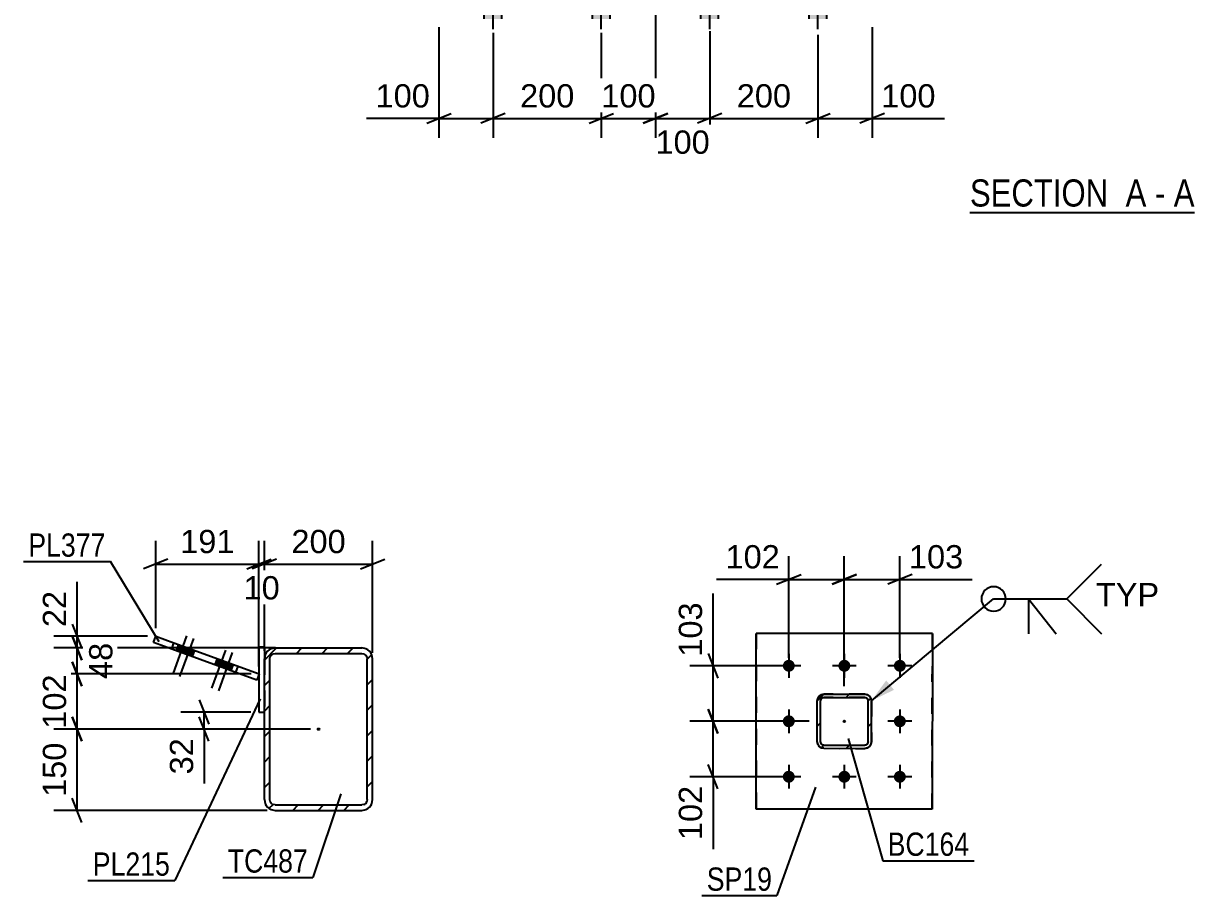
# Model space of a CAD drawing. Header units: millimetres. Extents: x 0 to 841, y 0 to 594.
# Drawn here: x 245.5 to 389.7, y 98 to 205.4 of the extents above; entities that cross this region are included whole.
import ezdxf

# ---------------------------------------------------------------- set-up
doc = ezdxf.new("R2010")
doc.units = ezdxf.units.MM
doc.linetypes.add('DXK_LINE_DOT2', pattern=[3.9198, 1.9599, -1.9599])
doc.linetypes.add('DXK_LINE_DOT3', pattern=[5.9187, 2.979, -0.9799, 0.9799, -0.9799])
doc.styles.add('Arial', font='ARIAL.TTF', dxfattribs={"height": 0.2})
doc.styles.add('Arial Narrow', font='ARIALN.TTF', dxfattribs={"height": 0.2})

# ---------------------------------------------------------------- blocks, each defined once
blk = doc.blocks.new('Unknown-284933679-17 - 2603')
at = {"color": 6, "linetype": 'Continuous'}
blk.add_line((362.03, 182.13), (389.68, 182.13), dxfattribs=at)
at = {"color": 0, "linetype": 'Continuous'}
for points in [[(380.14, 182.88), (380.14, 186.38), (362.03, 186.38), (362.03, 182.88)], [(383.75, 182.88), (383.75, 186.38), (381.19, 186.38), (381.19, 182.88)], [(386.07, 182.88), (386.07, 186.38), (384.8, 186.38), (384.8, 182.88)], [(389.68, 182.88), (389.68, 186.38), (387.12, 186.38), (387.12, 182.88)]]:
    blk.add_wipeout(points, dxfattribs=at)
at = {"color": 7, "linetype": 'Continuous', "style": 'Arial Narrow'}
for s, p in [('SECTION ', (362.03, 182.88)), ('A', (381.19, 182.88)), ('A', (387.12, 182.88)), ('-', (384.8, 182.88))]:
    blk.add_text(s, height=3.34, dxfattribs=at).set_placement(p)
blk = doc.blocks.new('Part-284933679-10092 - 10075')
at = {"linetype": 'Continuous'}
h = blk.add_hatch(dxfattribs=at)
h.set_pattern_fill('', scale=0.7, style=0, pattern_type=0)
h.set_pattern_definition([(45, (344.0302, 122.8123), (-1.57154, 1.57154), [])])
h.paths.add_polyline_path([(349.1, 122.81), (344.03, 122.81), (343.72, 122.75), (343.46, 122.58), (343.29, 122.32), (343.23, 122.01), (343.23, 116.95), (343.29, 116.64), (343.46, 116.38), (343.72, 116.21), (344.03, 116.15), (349.1, 116.14), (349.4, 116.21), (349.66, 116.38), (349.83, 116.64), (349.9, 116.94), (349.9, 122.01), (349.84, 122.32), (349.66, 122.58), (349.4, 122.75)])
h.paths.add_polyline_path([(349.47, 122.16), (349.5, 122.01), (349.5, 116.94), (349.47, 116.79), (349.38, 116.66), (349.25, 116.58), (349.1, 116.54), (344.03, 116.55), (343.88, 116.58), (343.75, 116.66), (343.66, 116.79), (343.63, 116.95), (343.63, 122.01), (343.66, 122.17), (343.75, 122.3), (343.88, 122.38), (344.03, 122.41), (349.1, 122.41), (349.25, 122.38), (349.38, 122.29)])
blk.add_hatch(color=246, dxfattribs=at).paths.add_polyline_path([(346.56, 119.38, -1), (346.56, 119.58, -1)])
at = {"color": 7, "linetype": 'DXK_LINE_DOT2'}
for p, q in [((343.72, 122.75), (344.03, 122.81)), ((349.1, 122.81), (344.03, 122.81)), ((349.1, 122.81), (349.4, 122.75)), ((349.4, 122.75), (349.4, 122.75)), ((343.23, 122.01), (343.29, 122.32)), ((343.23, 116.95), (343.23, 122.01)), ((343.66, 122.17), (343.63, 122.01)), ((343.63, 116.95), (343.63, 122.01)), ((343.75, 122.3), (343.66, 122.17)), ((343.88, 122.38), (343.75, 122.3)), ((344.03, 122.41), (343.88, 122.38)), ((349.1, 122.41), (344.03, 122.41)), ((349.25, 122.38), (349.1, 122.41)), ((349.38, 122.29), (349.25, 122.38)), ((349.47, 122.16), (349.38, 122.29)), ((349.5, 122.01), (349.47, 122.16)), ((349.5, 116.94), (349.5, 122.01)), ((349.84, 122.32), (349.84, 122.32)), ((349.84, 122.32), (349.9, 122.01)), ((349.9, 122.01), (349.9, 116.94)), ((343.29, 116.64), (343.23, 116.95)), ((343.63, 116.95), (343.66, 116.79)), ((343.66, 116.79), (343.75, 116.66)), ((349.38, 116.66), (349.47, 116.79)), ((349.47, 116.79), (349.5, 116.94)), ((349.9, 116.94), (349.84, 116.64)), ((344.03, 116.15), (343.72, 116.21)), ((343.75, 116.66), (343.88, 116.58)), ((343.88, 116.58), (344.03, 116.55)), ((344.03, 116.55), (349.1, 116.54)), ((344.03, 116.15), (349.1, 116.14)), ((349.1, 116.54), (349.25, 116.58)), ((349.4, 116.21), (349.1, 116.14)), ((349.25, 116.58), (349.38, 116.66))]:
    blk.add_line(p, q, dxfattribs=at)
at = {"color": 2, "linetype": 'Continuous'}
for p, q in [((344.03, 122.81), (343.72, 122.75)), ((344.03, 122.81), (344.03, 122.81)), ((344.03, 122.81), (349.1, 122.81)), ((349.1, 122.81), (349.1, 122.81)), ((349.4, 122.75), (349.1, 122.81)), ((343.29, 122.32), (343.23, 122.01)), ((343.23, 122.01), (343.23, 122.01)), ((343.23, 116.95), (343.23, 122.01)), ((343.63, 122.01), (343.66, 122.17)), ((343.63, 122.01), (343.63, 122.01)), ((343.63, 116.95), (343.63, 122.01)), ((343.66, 122.17), (343.75, 122.3)), ((343.75, 122.3), (343.88, 122.38)), ((343.88, 122.38), (344.03, 122.41)), ((344.03, 122.41), (344.03, 122.41)), ((344.03, 122.41), (349.1, 122.41)), ((349.1, 122.41), (349.1, 122.41)), ((349.1, 122.41), (349.25, 122.38)), ((349.25, 122.38), (349.38, 122.29)), ((349.38, 122.29), (349.47, 122.16)), ((349.47, 122.16), (349.5, 122.01)), ((349.5, 122.01), (349.5, 122.01)), ((349.5, 116.94), (349.5, 122.01)), ((349.9, 122.01), (349.84, 122.32)), ((349.9, 122.01), (349.9, 122.01)), ((349.9, 116.94), (349.9, 122.01)), ((343.23, 116.95), (343.23, 116.95)), ((343.23, 116.95), (343.29, 116.64)), ((343.63, 116.95), (343.63, 116.95)), ((343.66, 116.79), (343.63, 116.95)), ((343.75, 116.66), (343.66, 116.79)), ((349.47, 116.79), (349.38, 116.66)), ((349.5, 116.94), (349.47, 116.79)), ((349.5, 116.94), (349.5, 116.94)), ((349.83, 116.64), (349.9, 116.94)), ((349.9, 116.94), (349.9, 116.94)), ((343.72, 116.21), (344.03, 116.15)), ((343.88, 116.58), (343.75, 116.66)), ((344.03, 116.55), (343.88, 116.58)), ((344.03, 116.55), (344.03, 116.55)), ((344.03, 116.55), (349.1, 116.54)), ((344.03, 116.15), (344.03, 116.15)), ((344.03, 116.15), (349.1, 116.14)), ((349.25, 116.58), (349.1, 116.54)), ((349.1, 116.54), (349.1, 116.54)), ((349.1, 116.14), (349.4, 116.21)), ((349.1, 116.14), (349.1, 116.14)), ((349.38, 116.66), (349.25, 116.58))]:
    blk.add_line(p, q, dxfattribs=at)
at = {"color": 7, "linetype": 'DXK_LINE_DOT3'}
blk.add_line((346.56, 119.48), (346.56, 119.48), dxfattribs=at)
at = {"color": 246, "linetype": 'DXK_LINE_DOT2'}
blk.add_line((346.56, 119.48), (346.56, 119.48), dxfattribs=at)
at = {"color": 246, "linetype": 'Continuous'}
blk.add_circle((346.56, 119.48), 0.1, dxfattribs=at)
at = {"color": 7, "linetype": 'DXK_LINE_DOT2'}
for centre, start, end in [((344.03, 122.01), 112.4901, 157.4901), ((349.1, 122.01), 22.4901, 67.4901), ((344.03, 116.95), 202.4901, 247.4901), ((349.1, 116.94), 292.4901, 337.4901)]:
    blk.add_arc(centre, 0.8, start, end, dxfattribs=at)
at = {"color": 2, "linetype": 'Continuous'}
for centre, start, end in [((344.03, 122.01), 112.4901, 157.4901), ((349.1, 122.01), 22.4901, 67.4901), ((344.03, 116.95), 202.4901, 247.4901), ((349.1, 116.94), 292.4901, 337.4901)]:
    blk.add_arc(centre, 0.8, start, end, dxfattribs=at)
blk = doc.blocks.new('Part-284933679-10094 - 10075')
at = {"color": 2, "linetype": 'Continuous'}
for p, q in [((357.4, 130.31), (335.73, 130.31)), ((335.73, 130.31), (335.73, 130.31)), ((335.73, 108.65), (335.73, 130.31)), ((357.4, 130.31), (357.39, 108.64)), ((357.4, 130.31), (357.4, 130.31)), ((357.39, 108.64), (335.73, 108.65)), ((335.73, 108.65), (335.73, 108.65)), ((357.39, 108.64), (357.39, 108.64))]:
    blk.add_line(p, q, dxfattribs=at)
at = {"color": 7, "linetype": 'DXK_LINE_DOT2'}
for p, q in [((357.4, 130.31), (335.73, 130.31)), ((335.73, 130.31), (335.73, 108.65)), ((357.39, 108.64), (357.4, 130.31)), ((357.39, 108.64), (335.73, 108.65))]:
    blk.add_line(p, q, dxfattribs=at)
blk = doc.blocks.new('Bolt-284933679-10152 - 10075')
at = {"linetype": 'Continuous'}
for points in [[(340.37, 126.67), (340.43, 126.53), (340.46, 126.38), (340.46, 126.23), (340.42, 126.08), (340.36, 125.94), (340.27, 125.81), (340.15, 125.71), (340.02, 125.64), (339.87, 125.59), (339.72, 125.58), (339.57, 125.6), (339.42, 125.65), (339.29, 125.73), (339.18, 125.83), (339.09, 125.96), (339.03, 126.1), (339, 126.25), (339, 126.4), (339.04, 126.55), (339.1, 126.69), (339.19, 126.81), (339.31, 126.91), (339.44, 126.99), (339.59, 127.03), (339.74, 127.05), (339.89, 127.03), (340.04, 126.98), (340.17, 126.9), (340.28, 126.8)], [(347.21, 126.67), (347.27, 126.53), (347.29, 126.38), (347.29, 126.22), (347.26, 126.07), (347.19, 125.94), (347.1, 125.81), (346.99, 125.71), (346.85, 125.64), (346.71, 125.59), (346.55, 125.58), (346.4, 125.6), (346.26, 125.65), (346.12, 125.73), (346.01, 125.83), (345.92, 125.96), (345.86, 126.1), (345.83, 126.25), (345.84, 126.4), (345.87, 126.55), (345.94, 126.69), (346.03, 126.81), (346.14, 126.91), (346.28, 126.99), (346.42, 127.03), (346.58, 127.05), (346.73, 127.03), (346.87, 126.98), (347, 126.9), (347.12, 126.79)], [(354.04, 126.67), (354.1, 126.53), (354.13, 126.38), (354.13, 126.22), (354.09, 126.07), (354.03, 125.93), (353.94, 125.81), (353.82, 125.71), (353.69, 125.64), (353.54, 125.59), (353.39, 125.58), (353.23, 125.6), (353.09, 125.65), (352.96, 125.72), (352.85, 125.83), (352.76, 125.95), (352.7, 126.1), (352.67, 126.25), (352.67, 126.4), (352.7, 126.55), (352.77, 126.69), (352.86, 126.81), (352.98, 126.91), (353.11, 126.99), (353.26, 127.03), (353.41, 127.04), (353.56, 127.03), (353.71, 126.98), (353.84, 126.9), (353.95, 126.79)], [(340.37, 119.84), (340.43, 119.7), (340.46, 119.55), (340.46, 119.39), (340.42, 119.24), (340.36, 119.1), (340.27, 118.98), (340.15, 118.88), (340.02, 118.81), (339.87, 118.76), (339.72, 118.75), (339.57, 118.77), (339.42, 118.81), (339.29, 118.89), (339.18, 119), (339.09, 119.12), (339.03, 119.26), (339, 119.41), (339, 119.57), (339.04, 119.72), (339.1, 119.86), (339.19, 119.98), (339.31, 120.08), (339.44, 120.15), (339.59, 120.2), (339.74, 120.21), (339.89, 120.19), (340.04, 120.15), (340.17, 120.07), (340.28, 119.96)], [(354.04, 119.83), (354.1, 119.69), (354.13, 119.54), (354.12, 119.39), (354.09, 119.24), (354.03, 119.1), (353.93, 118.98), (353.82, 118.88), (353.68, 118.8), (353.54, 118.76), (353.39, 118.74), (353.23, 118.76), (353.09, 118.81), (352.96, 118.89), (352.84, 119), (352.76, 119.12), (352.7, 119.26), (352.67, 119.41), (352.67, 119.57), (352.7, 119.71), (352.77, 119.85), (352.86, 119.98), (352.97, 120.08), (353.11, 120.15), (353.26, 120.2), (353.41, 120.21), (353.56, 120.19), (353.71, 120.14), (353.84, 120.06), (353.95, 119.96)], [(340.37, 113), (340.43, 112.86), (340.46, 112.71), (340.46, 112.56), (340.42, 112.41), (340.36, 112.27), (340.27, 112.15), (340.15, 112.05), (340.02, 111.97), (339.87, 111.93), (339.72, 111.91), (339.57, 111.93), (339.42, 111.98), (339.29, 112.06), (339.18, 112.16), (339.09, 112.29), (339.03, 112.43), (339, 112.58), (339, 112.73), (339.03, 112.88), (339.1, 113.02), (339.19, 113.15), (339.31, 113.25), (339.44, 113.32), (339.59, 113.37), (339.74, 113.38), (339.89, 113.36), (340.04, 113.31), (340.17, 113.23), (340.28, 113.13)], [(347.2, 113), (347.26, 112.86), (347.29, 112.71), (347.29, 112.56), (347.26, 112.41), (347.19, 112.27), (347.1, 112.15), (346.98, 112.05), (346.85, 111.97), (346.7, 111.93), (346.55, 111.91), (346.4, 111.93), (346.25, 111.98), (346.12, 112.06), (346.01, 112.16), (345.92, 112.29), (345.86, 112.43), (345.83, 112.58), (345.83, 112.73), (345.87, 112.88), (345.93, 113.02), (346.02, 113.14), (346.14, 113.25), (346.27, 113.32), (346.42, 113.36), (346.57, 113.38), (346.73, 113.36), (346.87, 113.31), (347, 113.23), (347.11, 113.13)], [(354.04, 113), (354.1, 112.86), (354.13, 112.71), (354.12, 112.56), (354.09, 112.41), (354.02, 112.27), (353.93, 112.15), (353.82, 112.04), (353.68, 111.97), (353.54, 111.92), (353.38, 111.91), (353.23, 111.93), (353.09, 111.98), (352.96, 112.06), (352.84, 112.16), (352.75, 112.29), (352.69, 112.43), (352.67, 112.58), (352.67, 112.73), (352.7, 112.88), (352.77, 113.02), (352.86, 113.14), (352.97, 113.24), (353.11, 113.32), (353.25, 113.36), (353.41, 113.38), (353.56, 113.36), (353.7, 113.31), (353.84, 113.23), (353.95, 113.13)]]:
    blk.add_hatch(color=1, dxfattribs=at).paths.add_polyline_path(points)
at = {"color": 1, "linetype": 'Continuous'}
for p, q in [((339.73, 127.78), (339.73, 124.85)), ((346.56, 127.78), (346.56, 124.85)), ((353.4, 127.78), (353.4, 124.84)), ((341.2, 126.31), (338.26, 126.31)), ((348.03, 126.31), (345.1, 126.31)), ((354.86, 126.31), (351.93, 126.31)), ((339.73, 120.95), (339.73, 118.01)), ((353.4, 120.94), (353.4, 118.01)), ((341.2, 119.48), (338.26, 119.48)), ((354.86, 119.48), (351.93, 119.48)), ((339.73, 114.11), (339.73, 111.18)), ((346.56, 114.11), (346.56, 111.18)), ((353.4, 114.11), (353.4, 111.18)), ((341.2, 112.65), (338.26, 112.65)), ((348.03, 112.65), (345.1, 112.65)), ((354.86, 112.64), (351.93, 112.64))]:
    blk.add_line(p, q, dxfattribs=at)
blk = doc.blocks.new('Part-284933679-8928 - 8923')
at = {"linetype": 'Continuous'}
h = blk.add_hatch(dxfattribs=at)
h.set_pattern_fill('', scale=0.7, style=0, pattern_type=0)
h.set_pattern_definition([(45, (288.4004, 127.685), (-1.57154, 1.57154), [])])
h.paths.add_polyline_path([(288.5, 127.17), (288.4, 127.69), (288.11, 128.12), (287.68, 128.41), (287.17, 128.51), (276.5, 128.51), (275.99, 128.41), (275.56, 128.12), (275.27, 127.69), (275.17, 127.17), (275.17, 109.84), (275.27, 109.33), (275.56, 108.9), (275.99, 108.61), (276.5, 108.51), (287.17, 108.51), (287.68, 108.61), (288.11, 108.9), (288.4, 109.33), (288.5, 109.84)])
h.paths.add_polyline_path([(287.78, 109.59), (287.64, 109.37), (287.42, 109.23), (287.17, 109.17), (276.5, 109.17), (276.25, 109.23), (276.03, 109.37), (275.89, 109.59), (275.84, 109.84), (275.84, 127.17), (275.89, 127.43), (276.03, 127.65), (276.25, 127.79), (276.5, 127.84), (287.17, 127.84), (287.42, 127.79), (287.64, 127.65), (287.78, 127.43), (287.84, 127.17), (287.84, 109.84)])
blk.add_hatch(color=246, dxfattribs=at).paths.add_polyline_path([(281.84, 118.41, -1), (281.84, 118.61, -1)])
at = {"color": 2, "linetype": 'Continuous'}
for p, q in [((276.5, 128.51), (275.99, 128.41)), ((276.5, 128.51), (287.17, 128.51)), ((287.68, 128.41), (287.17, 128.51)), ((275.27, 127.69), (275.17, 127.17)), ((275.17, 109.84), (275.17, 127.17)), ((275.84, 127.17), (275.89, 127.43)), ((275.84, 109.84), (275.84, 127.17)), ((276.25, 127.79), (276.5, 127.84)), ((276.5, 127.84), (287.17, 127.84)), ((287.17, 127.84), (287.42, 127.79)), ((287.78, 127.43), (287.84, 127.17)), ((287.84, 109.84), (287.84, 127.17)), ((288.5, 127.17), (288.4, 127.69)), ((288.5, 109.84), (288.5, 127.17)), ((275.17, 109.84), (275.27, 109.33)), ((275.89, 109.59), (275.84, 109.84)), ((287.84, 109.84), (287.78, 109.59)), ((288.4, 109.33), (288.5, 109.84)), ((275.99, 108.61), (276.5, 108.51)), ((276.5, 109.17), (276.25, 109.23)), ((276.5, 109.17), (287.17, 109.17)), ((276.5, 108.51), (287.17, 108.51)), ((287.42, 109.23), (287.17, 109.17)), ((287.17, 108.51), (287.68, 108.61))]:
    blk.add_line(p, q, dxfattribs=at)
at = {"color": 7, "linetype": 'DXK_LINE_DOT3'}
blk.add_line((281.84, 118.51), (281.84, 118.51), dxfattribs=at)
at = {"color": 246, "linetype": 'DXK_LINE_DOT2'}
blk.add_line((281.84, 118.51), (281.84, 118.51), dxfattribs=at)
at = {"color": 246, "linetype": 'Continuous'}
blk.add_circle((281.84, 118.51), 0.1, dxfattribs=at)
at = {"color": 2, "linetype": 'Continuous'}
for centre, radius, start, end in [((276.5, 127.17), 1.33, 112.5, 157.5), ((287.17, 127.17), 1.33, 22.5, 67.5), ((276.5, 127.17), 0.667, 112.5, 157.5), ((287.17, 127.17), 0.667, 22.5, 67.5), ((276.5, 109.84), 0.667, 202.5, 247.5), ((287.17, 109.84), 0.667, 292.5, 337.5), ((276.5, 109.84), 1.33, 202.5, 247.5), ((287.17, 109.84), 1.33, 292.5, 337.5)]:
    blk.add_arc(centre, radius, start, end, dxfattribs=at)
blk = doc.blocks.new('Bolt-284933679-9009 - 8923')
at = {"linetype": 'Continuous'}
for points in [[(264.3, 128.19), (265.43, 127.78), (265.7, 128.53), (264.58, 128.94)], [(265.15, 127.88), (266.28, 127.47), (266.55, 128.22), (265.43, 128.63)], [(269.08, 126.45), (270.21, 126.04), (270.48, 126.79), (269.35, 127.2)], [(269.93, 126.14), (271.06, 125.73), (271.33, 126.48), (270.2, 126.89)]]:
    blk.add_hatch(color=1, dxfattribs=at).paths.add_polyline_path(points)
at = {"color": 1, "linetype": 'Continuous'}
for p, q in [((265.6, 129.99), (263.89, 125.29)), ((264.58, 128.94), (264.3, 128.19)), ((266.45, 129.68), (264.74, 124.98)), ((265.43, 128.63), (265.15, 127.88)), ((265.7, 128.53), (265.43, 127.78)), ((266.55, 128.22), (266.28, 127.47)), ((270.37, 128.25), (268.66, 123.55)), ((269.35, 127.2), (269.08, 126.45)), ((271.22, 127.94), (269.51, 123.24)), ((270.2, 126.89), (269.93, 126.14)), ((270.48, 126.79), (270.21, 126.04)), ((271.33, 126.48), (271.06, 125.73))]:
    blk.add_line(p, q, dxfattribs=at)
blk = doc.blocks.new('Part-284933679-8985 - 8923')
at = {"color": 2, "linetype": 'Continuous'}
for p, q in [((275.17, 128.62), (274.5, 128.62)), ((274.5, 128.62), (274.5, 120.62)), ((275.17, 128.62), (275.17, 127.17)), ((274.5, 120.62), (275.17, 120.62))]:
    blk.add_line(p, q, dxfattribs=at)
at = {"color": 7, "linetype": 'DXK_LINE_DOT2'}
blk.add_line((275.17, 127.17), (275.17, 120.62), dxfattribs=at)
blk = doc.blocks.new('Part-284933679-8996 - 8923')
at = {"color": 2, "linetype": 'Continuous'}
for p, q in [((261.52, 129.2), (261.79, 129.95)), ((261.79, 129.95), (264.03, 129.14)), ((263.76, 128.38), (261.52, 129.2)), ((263.76, 128.38), (264.03, 129.14)), ((274.26, 124.56), (263.76, 128.38)), ((264.03, 129.14), (274.54, 125.31)), ((274.54, 125.31), (274.26, 124.56))]:
    blk.add_line(p, q, dxfattribs=at)
at = {"color": 7, "linetype": 'DXK_LINE_DOT2'}
blk.add_line((271.67, 125.5), (271.94, 126.26), dxfattribs=at)
blk = doc.blocks.new('Bolt-284933679-2662 - 2603')
at = {"linetype": 'Continuous'}
for points in [[(302.22, 205.99), (304.42, 205.99), (304.42, 207.66), (302.22, 207.66)], [(302.22, 205.99), (304.42, 205.99), (304.42, 207.65), (302.22, 207.65)], [(315.55, 205.99), (317.75, 205.99), (317.75, 207.66), (315.55, 207.66)], [(315.55, 205.98), (317.75, 205.98), (317.75, 207.65), (315.55, 207.65)], [(328.89, 205.99), (331.09, 205.99), (331.09, 207.66), (328.89, 207.66)], [(328.89, 205.98), (331.09, 205.98), (331.09, 207.65), (328.89, 207.65)], [(342.22, 205.99), (344.42, 205.99), (344.42, 207.66), (342.22, 207.66)], [(342.22, 205.99), (344.42, 205.99), (344.42, 207.65), (342.22, 207.65)]]:
    blk.add_hatch(color=1, dxfattribs=at).paths.add_polyline_path(points)
at = {"color": 1, "linetype": 'Continuous'}
for p, q in [((302.22, 205.99), (302.22, 207.66)), ((302.22, 205.99), (302.22, 207.65)), ((303.32, 204.72), (303.32, 207.66)), ((303.32, 204.72), (303.32, 207.65)), ((304.42, 205.99), (304.42, 207.66)), ((304.42, 205.99), (304.42, 207.65)), ((315.55, 205.99), (315.55, 207.66)), ((315.55, 205.98), (315.55, 207.65)), ((316.65, 204.72), (316.65, 207.66)), ((316.65, 204.72), (316.65, 207.65)), ((317.75, 205.99), (317.75, 207.66)), ((317.75, 205.98), (317.75, 207.65)), ((328.89, 205.99), (328.89, 207.66)), ((328.89, 205.98), (328.89, 207.65)), ((329.99, 204.72), (329.99, 207.66)), ((329.99, 204.72), (329.99, 207.65)), ((331.09, 205.99), (331.09, 207.66)), ((331.09, 205.98), (331.09, 207.65)), ((342.22, 205.99), (342.22, 207.66)), ((342.22, 205.99), (342.22, 207.65)), ((343.32, 204.72), (343.32, 207.66)), ((343.32, 204.72), (343.32, 207.65)), ((344.42, 205.99), (344.42, 207.66)), ((344.42, 205.99), (344.42, 207.65))]:
    blk.add_line(p, q, dxfattribs=at)
blk = doc.blocks.new('StraightDimension-284933679-20779 - 10075')
at = {"color": 7, "linetype": 'Continuous'}
for p, q in [((346.56, 123.81), (346.56, 139.81)), ((353.4, 127.31), (353.4, 139.81)), ((345.06, 136.36), (348.06, 137.56)), ((354.9, 137.56), (351.9, 136.36)), ((346.56, 136.96), (353.4, 136.96)), ((353.4, 136.96), (362.32, 136.96)), ((353.4, 136.96), (362.32, 136.96))]:
    blk.add_line(p, q, dxfattribs=at)
at = {"color": 0}
blk.add_wipeout([(361.79, 137.71), (361.79, 141.91), (353.92, 141.91), (353.92, 137.71)], dxfattribs=at)
at = {"color": 3, "style": 'Arial'}
blk.add_text('103', height=2.865, dxfattribs=at).set_placement((354.52, 138.31))
blk = doc.blocks.new('StraightDimension-284933679-20780 - 10075')
at = {"color": 7, "linetype": 'Continuous'}
for p, q in [((339.73, 127.31), (339.73, 139.81)), ((346.56, 123.81), (346.56, 139.81)), ((338.23, 136.36), (341.23, 137.56)), ((348.06, 137.56), (345.06, 136.36)), ((339.73, 136.96), (330.81, 136.96)), ((339.73, 136.96), (330.81, 136.96)), ((339.73, 136.96), (346.56, 136.96))]:
    blk.add_line(p, q, dxfattribs=at)
at = {"color": 0}
blk.add_wipeout([(339.21, 137.71), (339.21, 141.91), (331.34, 141.91), (331.34, 137.71)], dxfattribs=at)
at = {"color": 3, "style": 'Arial'}
blk.add_text('102', height=2.865, dxfattribs=at).set_placement((331.94, 138.31))
blk = doc.blocks.new('StraightDimension-284933679-20800 - 10075')
at = {"color": 7, "linetype": 'Continuous'}
for p, q in [((330.4, 126.31), (330.4, 135.23)), ((330.4, 126.31), (330.4, 135.23)), ((329.8, 127.81), (331, 124.81)), ((338.73, 126.31), (327.55, 126.31)), ((330.4, 119.48), (330.4, 126.31)), ((331, 117.98), (329.8, 120.98)), ((342.23, 119.48), (327.55, 119.48))]:
    blk.add_line(p, q, dxfattribs=at)
at = {"color": 0}
blk.add_wipeout([(329.65, 134.71), (325.45, 134.71), (325.45, 126.84), (329.65, 126.84)], dxfattribs=at)
at = {"color": 3, "style": 'Arial'}
blk.add_text('103', height=2.865, rotation=90.0002, dxfattribs=at).set_placement((329.05, 127.44))
blk = doc.blocks.new('StraightDimension-284933679-20801 - 10075')
at = {"color": 7, "linetype": 'Continuous'}
for p, q in [((329.8, 120.98), (331, 117.98)), ((342.23, 119.48), (327.55, 119.48)), ((330.4, 112.65), (330.4, 119.48)), ((331, 111.15), (329.8, 114.15)), ((338.73, 112.65), (327.55, 112.65)), ((330.4, 112.65), (330.4, 103.73)), ((330.4, 112.65), (330.4, 103.73))]:
    blk.add_line(p, q, dxfattribs=at)
at = {"color": 0}
blk.add_wipeout([(329.65, 112.12), (325.45, 112.12), (325.45, 104.25), (329.65, 104.25)], dxfattribs=at)
at = {"color": 3, "style": 'Arial'}
blk.add_text('102', height=2.865, rotation=90.0002, dxfattribs=at).set_placement((329.05, 104.85))
blk = doc.blocks.new('StraightDimension-284933679-10973 - 8923')
at = {"color": 7, "linetype": 'Continuous'}
for p, q in [((275.17, 128.17), (275.17, 141.69)), ((288.5, 127.89), (288.5, 141.69)), ((276.67, 139.44), (273.67, 138.24)), ((275.17, 138.84), (288.5, 138.84)), ((287, 138.24), (290, 139.44))]:
    blk.add_line(p, q, dxfattribs=at)
at = {"color": 0}
blk.add_wipeout([(285.77, 139.59), (285.77, 143.79), (277.9, 143.79), (277.9, 139.59)], dxfattribs=at)
at = {"color": 3, "style": 'Arial'}
blk.add_text('200', height=2.865, dxfattribs=at).set_placement((278.5, 140.19))
blk = doc.blocks.new('StraightDimension-284933679-10974 - 8923')
at = {"color": 7, "linetype": 'Continuous'}
for p, q in [((274.5, 126.22), (274.5, 141.24)), ((275.17, 128.17), (275.17, 141.24)), ((273, 138.24), (276, 139.44)), ((276.67, 139.44), (273.67, 138.24)), ((274.5, 138.84), (275.17, 138.84))]:
    blk.add_line(p, q, dxfattribs=at)
at = {"color": 0}
blk.add_wipeout([(277.66, 133.89), (277.66, 138.09), (272.01, 138.09), (272.01, 133.89)], dxfattribs=at)
at = {"color": 3, "style": 'Arial'}
blk.add_text('10', height=2.865, dxfattribs=at).set_placement((272.61, 134.49))
blk = doc.blocks.new('StraightDimension-284933679-10975 - 8923')
at = {"color": 7, "linetype": 'Continuous'}
for p, q in [((261.79, 130.95), (261.79, 141.69)), ((274.5, 126.22), (274.5, 141.69)), ((263.29, 139.44), (260.29, 138.24)), ((261.79, 138.84), (274.5, 138.84)), ((273, 138.24), (276, 139.44))]:
    blk.add_line(p, q, dxfattribs=at)
at = {"color": 0}
blk.add_wipeout([(272.08, 139.59), (272.08, 143.79), (264.21, 143.79), (264.21, 139.59)], dxfattribs=at)
at = {"color": 3, "style": 'Arial'}
blk.add_text('191', height=2.865, dxfattribs=at).set_placement((264.81, 140.19))
blk = doc.blocks.new('StraightDimension-284933679-11174 - 8923')
at = {"color": 7, "linetype": 'Continuous'}
for p, q in [((252.11, 129.95), (252.11, 136.65)), ((252.11, 129.95), (252.11, 136.65)), ((251.51, 131.45), (252.71, 128.45)), ((260.79, 129.95), (249.26, 129.95)), ((252.71, 127.01), (251.51, 130.01)), ((252.11, 128.51), (252.11, 129.95)), ((276.52, 128.51), (249.26, 128.51))]:
    blk.add_line(p, q, dxfattribs=at)
at = {"color": 0}
blk.add_wipeout([(251.36, 136.12), (247.16, 136.12), (247.16, 130.48), (251.36, 130.48)], dxfattribs=at)
at = {"color": 3, "style": 'Arial'}
blk.add_text('22', height=2.865, rotation=90.0002, dxfattribs=at).set_placement((250.76, 131.08))
blk = doc.blocks.new('StraightDimension-284933679-11175 - 8923')
at = {"color": 7, "linetype": 'Continuous'}
for p, q in [((251.51, 130.01), (252.71, 127.01)), ((276.52, 128.51), (249.71, 128.51)), ((252.11, 125.31), (252.11, 128.51)), ((252.71, 123.81), (251.51, 126.81)), ((273.54, 125.31), (249.71, 125.31))]:
    blk.add_line(p, q, dxfattribs=at)
at = {"color": 0}
blk.add_wipeout([(257.06, 129.73), (252.86, 129.73), (252.86, 124.09), (257.06, 124.09)], dxfattribs=at)
at = {"color": 3, "style": 'Arial'}
blk.add_text('48', height=2.865, rotation=90.0002, dxfattribs=at).set_placement((256.46, 124.69))
blk = doc.blocks.new('StraightDimension-284933679-11176 - 8923')
at = {"color": 7, "linetype": 'Continuous'}
for p, q in [((251.51, 126.81), (252.71, 123.81)), ((273.54, 125.31), (249.26, 125.31)), ((252.11, 118.51), (252.11, 125.31)), ((252.71, 117.01), (251.51, 120.01)), ((280.84, 118.51), (249.26, 118.51))]:
    blk.add_line(p, q, dxfattribs=at)
at = {"color": 0}
blk.add_wipeout([(251.36, 125.85), (247.16, 125.85), (247.16, 117.97), (251.36, 117.97)], dxfattribs=at)
at = {"color": 3, "style": 'Arial'}
blk.add_text('102', height=2.865, rotation=90.0002, dxfattribs=at).set_placement((250.76, 118.57))
blk = doc.blocks.new('StraightDimension-284933679-11177 - 8923')
at = {"color": 7, "linetype": 'Continuous'}
for p, q in [((251.51, 120.01), (252.71, 117.01)), ((280.84, 118.51), (249.26, 118.51)), ((252.11, 108.51), (252.11, 118.51)), ((252.71, 107.01), (251.51, 110.01)), ((275.5, 108.51), (249.26, 108.51))]:
    blk.add_line(p, q, dxfattribs=at)
at = {"color": 0}
blk.add_wipeout([(251.36, 117.44), (247.16, 117.44), (247.16, 109.57), (251.36, 109.57)], dxfattribs=at)
at = {"color": 3, "style": 'Arial'}
blk.add_text('150', height=2.865, rotation=90.0002, dxfattribs=at).set_placement((250.76, 110.17))
blk = doc.blocks.new('StraightDimension-284933679-11215 - 8923')
at = {"color": 7, "linetype": 'Continuous'}
for p, q in [((267.15, 122.12), (268.35, 119.12)), ((273.5, 120.62), (264.9, 120.62)), ((268.35, 117.01), (267.15, 120.01)), ((267.75, 118.51), (267.75, 120.62)), ((280.84, 118.51), (264.9, 118.51)), ((267.75, 118.51), (267.75, 111.81)), ((267.75, 118.51), (267.75, 111.81))]:
    blk.add_line(p, q, dxfattribs=at)
at = {"color": 0}
blk.add_wipeout([(267, 117.98), (262.8, 117.98), (262.8, 112.34), (267, 112.34)], dxfattribs=at)
at = {"color": 3, "style": 'Arial'}
blk.add_text('32', height=2.865, rotation=90.0002, dxfattribs=at).set_placement((266.4, 112.94))
blk = doc.blocks.new('StraightDimension-284933679-3067 - 2603')
at = {"color": 7, "linetype": 'Continuous'}
for p, q in [((329.99, 204.49), (329.99, 191.33)), ((343.32, 204.04), (343.32, 191.33)), ((331.49, 194.33), (328.49, 193.13)), ((329.99, 193.73), (343.32, 193.73)), ((341.82, 193.13), (344.82, 194.33))]:
    blk.add_line(p, q, dxfattribs=at)
at = {"color": 0}
blk.add_wipeout([(340.59, 194.48), (340.59, 198.68), (332.72, 198.68), (332.72, 194.48)], dxfattribs=at)
at = {"color": 3, "style": 'Arial'}
blk.add_text('200', height=2.865, dxfattribs=at).set_placement((333.32, 195.08))
blk = doc.blocks.new('StraightDimension-284933679-3082 - 2603')
at = {"color": 7, "linetype": 'Continuous'}
for p, q in [((303.32, 204.27), (303.32, 191.33)), ((316.65, 204.27), (316.65, 191.33)), ((304.82, 194.33), (301.82, 193.13)), ((303.32, 193.73), (316.65, 193.73)), ((315.15, 193.13), (318.15, 194.33))]:
    blk.add_line(p, q, dxfattribs=at)
at = {"color": 0}
blk.add_wipeout([(313.92, 194.48), (313.92, 198.68), (306.05, 198.68), (306.05, 194.48)], dxfattribs=at)
at = {"color": 3, "style": 'Arial'}
blk.add_text('200', height=2.865, dxfattribs=at).set_placement((306.65, 195.08))
blk = doc.blocks.new('StraightDimension-284933679-3068 - 2603')
at = {"color": 7, "linetype": 'Continuous'}
for p, q in [((323.32, 208.56), (323.32, 190.88)), ((329.99, 204.49), (329.99, 190.88)), ((321.82, 193.13), (324.82, 194.33)), ((323.32, 193.73), (329.99, 193.73)), ((331.49, 194.33), (328.49, 193.13))]:
    blk.add_line(p, q, dxfattribs=at)
at = {"color": 0}
blk.add_wipeout([(330.59, 188.78), (330.59, 192.98), (322.72, 192.98), (322.72, 188.78)], dxfattribs=at)
at = {"color": 3, "style": 'Arial'}
blk.add_text('100', height=2.865, dxfattribs=at).set_placement((323.32, 189.38))
blk = doc.blocks.new('StraightDimension-284933679-3075 - 2603')
at = {"color": 7, "linetype": 'Continuous'}
for p, q in [((323.32, 208.56), (323.32, 191.33)), ((316.65, 204.27), (316.65, 191.33)), ((315.15, 193.13), (318.15, 194.33)), ((316.65, 193.73), (323.32, 193.73)), ((324.82, 194.33), (321.82, 193.13))]:
    blk.add_line(p, q, dxfattribs=at)
at = {"color": 0}
blk.add_wipeout([(323.92, 194.48), (323.92, 198.68), (316.05, 198.68), (316.05, 194.48)], dxfattribs=at)
at = {"color": 3, "style": 'Arial'}
blk.add_text('100', height=2.865, dxfattribs=at).set_placement((316.65, 195.08))
blk = doc.blocks.new('StraightDimension-284933679-3083 - 2603')
at = {"color": 7, "linetype": 'Continuous'}
for p, q in [((296.65, 204.99), (296.65, 191.33)), ((303.32, 204.27), (303.32, 191.33)), ((296.65, 193.73), (287.73, 193.73)), ((296.65, 193.73), (287.73, 193.73)), ((295.15, 193.13), (298.15, 194.33)), ((296.65, 193.73), (303.32, 193.73)), ((304.82, 194.33), (301.82, 193.13))]:
    blk.add_line(p, q, dxfattribs=at)
at = {"color": 0}
blk.add_wipeout([(296.13, 194.48), (296.13, 198.68), (288.26, 198.68), (288.26, 194.48)], dxfattribs=at)
at = {"color": 3, "style": 'Arial'}
blk.add_text('100', height=2.865, dxfattribs=at).set_placement((288.86, 195.08))
blk = doc.blocks.new('StraightDimension-284933679-3088 - 2603')
at = {"color": 7, "linetype": 'Continuous'}
for p, q in [((349.99, 204.99), (349.99, 191.33)), ((343.32, 204.04), (343.32, 191.33)), ((341.82, 193.13), (344.82, 194.33)), ((343.32, 193.73), (349.99, 193.73)), ((351.49, 194.33), (348.49, 193.13)), ((349.99, 193.73), (358.91, 193.73)), ((349.99, 193.73), (358.91, 193.73))]:
    blk.add_line(p, q, dxfattribs=at)
at = {"color": 0}
blk.add_wipeout([(358.38, 194.48), (358.38, 198.68), (350.51, 198.68), (350.51, 194.48)], dxfattribs=at)
at = {"color": 3, "style": 'Arial'}
blk.add_text('100', height=2.865, dxfattribs=at).set_placement((351.11, 195.08))
blk = doc.blocks.new('WeldMark-284933679-11728 - 10075')
at = {"linetype": 'Continuous'}
blk.add_hatch(color=30, dxfattribs=at).paths.add_polyline_path([(352.68, 123.35), (349.9, 122.01), (351.72, 124.51)])
at = {"color": 30, "linetype": 'Continuous'}
for p, q in [((349.9, 122.01), (364.94, 134.55)), ((364.94, 134.55), (373.94, 134.55))]:
    blk.add_line(p, q, dxfattribs=at)
at = {"color": 3, "linetype": 'Continuous'}
for q in [(372.66, 130.27), (369.23, 130.27)]:
    blk.add_line((369.23, 134.55), q, dxfattribs=at)
for start, end in [(90, 270), (270, 90)]:
    blk.add_arc((364.94, 134.55), 1.5, start, end, dxfattribs=at)
at = {"color": 0, "linetype": 'Continuous'}
blk.add_wipeout([(385.32, 133.65), (385.32, 136.65), (377.54, 136.65), (377.54, 133.65)], dxfattribs=at)
blk.add_wipeout([(385.32, 133.65), (385.32, 136.65), (377.54, 136.65), (377.54, 133.65)], dxfattribs=at)
at = {"color": 3, "linetype": 'Continuous'}
for q in [(378.23, 138.84), (378.23, 130.27)]:
    blk.add_line((373.94, 134.55), q, dxfattribs=at)
at = {"color": 3, "linetype": 'Continuous', "style": 'Arial'}
blk.add_text('TYP', height=2.865, dxfattribs=at).set_placement((377.54, 133.65))
blk = doc.blocks.new('Mark-284933679-14547 - 10075')
at = {"color": 0}
blk.add_wipeout([(361.95, 102.91), (361.95, 105.91), (351.9, 105.91), (351.9, 102.91)], dxfattribs=at)
blk.add_wipeout([(361.95, 102.91), (361.95, 105.91), (351.9, 105.91), (351.9, 102.91)], dxfattribs=at)
at = {"color": 30, "linetype": 'Continuous'}
for p, q in [((347.03, 117.35), (351.3, 102.31)), ((351.3, 102.31), (362.55, 102.31))]:
    blk.add_line(p, q, dxfattribs=at)
at = {"color": 3, "style": 'Arial Narrow'}
blk.add_text('BC164', height=2.863, dxfattribs=at).set_placement((351.9, 102.91))
blk = doc.blocks.new('Mark-284933679-14550 - 10075')
at = {"color": 0}
blk.add_wipeout([(337.67, 98.61), (337.67, 101.61), (329.63, 101.61), (329.63, 98.61)], dxfattribs=at)
blk.add_wipeout([(337.67, 98.61), (337.67, 101.61), (329.63, 101.61), (329.63, 98.61)], dxfattribs=at)
at = {"color": 30, "linetype": 'Continuous'}
for p in [(343.02, 111.36), (329.03, 98.01)]:
    blk.add_line(p, (338.27, 98.01), dxfattribs=at)
at = {"color": 3, "style": 'Arial Narrow'}
blk.add_text('SP19', height=2.863, dxfattribs=at).set_placement((329.63, 98.61))
blk = doc.blocks.new('Mark-284933679-11359 - 8923')
at = {"color": 0}
blk.add_wipeout([(280.53, 100.84), (280.53, 103.84), (270.67, 103.84), (270.67, 100.84)], dxfattribs=at)
blk.add_wipeout([(280.53, 100.84), (280.53, 103.84), (270.67, 103.84), (270.67, 100.84)], dxfattribs=at)
at = {"color": 30, "linetype": 'Continuous'}
for p in [(284.6, 110.54), (270.07, 100.24)]:
    blk.add_line(p, (281.13, 100.24), dxfattribs=at)
at = {"color": 3, "style": 'Arial Narrow'}
blk.add_text('TC487', height=2.863, dxfattribs=at).set_placement((270.67, 100.84))
blk = doc.blocks.new('Mark-284933679-11362 - 8923')
at = {"color": 0}
blk.add_wipeout([(263.55, 100.46), (263.55, 103.46), (254.05, 103.46), (254.05, 100.46)], dxfattribs=at)
blk.add_wipeout([(263.55, 100.46), (263.55, 103.46), (254.05, 103.46), (254.05, 100.46)], dxfattribs=at)
at = {"color": 30, "linetype": 'Continuous'}
for p in [(274.65, 122.24), (253.45, 99.86)]:
    blk.add_line(p, (264.15, 99.86), dxfattribs=at)
at = {"color": 3, "style": 'Arial Narrow'}
blk.add_text('PL215', height=2.863, dxfattribs=at).set_placement((254.05, 100.46))
blk = doc.blocks.new('Mark-284933679-11365 - 8923')
at = {"color": 0}
blk.add_wipeout([(255.61, 139.75), (255.61, 142.75), (246.11, 142.75), (246.11, 139.75)], dxfattribs=at)
blk.add_wipeout([(255.61, 139.75), (255.61, 142.75), (246.11, 142.75), (246.11, 139.75)], dxfattribs=at)
at = {"color": 30, "linetype": 'Continuous'}
for p in [(245.51, 139.15), (262.23, 129.25)]:
    blk.add_line(p, (256.21, 139.15), dxfattribs=at)
at = {"color": 3, "style": 'Arial Narrow'}
blk.add_text('PL377', height=2.863, dxfattribs=at).set_placement((246.11, 139.75))

msp = doc.modelspace()

# ---------------------------------------------------------------- block references
for name in ['Bolt-284933679-2662 - 2603', 'Unknown-284933679-17 - 2603', 'Part-284933679-8996 - 8923', 'Bolt-284933679-9009 - 8923', 'Part-284933679-10094 - 10075', 'Part-284933679-8985 - 8923', 'Part-284933679-8928 - 8923', 'Bolt-284933679-10152 - 10075', 'Part-284933679-10092 - 10075']:
    msp.add_blockref(name, (0, 0))

# ---------------------------------------------------------------- next in the draw order: block references
for name in ['StraightDimension-284933679-3082 - 2603', 'StraightDimension-284933679-3067 - 2603', 'StraightDimension-284933679-10973 - 8923', 'StraightDimension-284933679-20779 - 10075', 'Mark-284933679-14547 - 10075']:
    msp.add_blockref(name, (0, 0))

# ---------------------------------------------------------------- next in the draw order: block references
for name in ['StraightDimension-284933679-3068 - 2603', 'StraightDimension-284933679-3083 - 2603', 'StraightDimension-284933679-3088 - 2603', 'StraightDimension-284933679-20780 - 10075', 'StraightDimension-284933679-10974 - 8923', 'WeldMark-284933679-11728 - 10075']:
    msp.add_blockref(name, (0, 0))

# ---------------------------------------------------------------- next in the draw order: block references
for name in ['StraightDimension-284933679-3075 - 2603', 'StraightDimension-284933679-10975 - 8923', 'StraightDimension-284933679-20800 - 10075']:
    msp.add_blockref(name, (0, 0))

# ---------------------------------------------------------------- next in the draw order: block references
for name in ['StraightDimension-284933679-11174 - 8923', 'StraightDimension-284933679-20801 - 10075']:
    msp.add_blockref(name, (0, 0))

# ---------------------------------------------------------------- next in the draw order: block references
for name in ['StraightDimension-284933679-11175 - 8923', 'Mark-284933679-14550 - 10075']:
    msp.add_blockref(name, (0, 0))

# ---------------------------------------------------------------- next in the draw order: block references
for name in ['Mark-284933679-11365 - 8923', 'StraightDimension-284933679-11176 - 8923']:
    msp.add_blockref(name, (0, 0))

# ---------------------------------------------------------------- next in the draw order: block references
msp.add_blockref('StraightDimension-284933679-11177 - 8923', (0, 0))

# ---------------------------------------------------------------- next in the draw order: block references
for name in ['StraightDimension-284933679-11215 - 8923', 'Mark-284933679-11359 - 8923']:
    msp.add_blockref(name, (0, 0))

# ---------------------------------------------------------------- next in the draw order: block references
msp.add_blockref('Mark-284933679-11362 - 8923', (0, 0))

doc.saveas('drawing.dxf')
